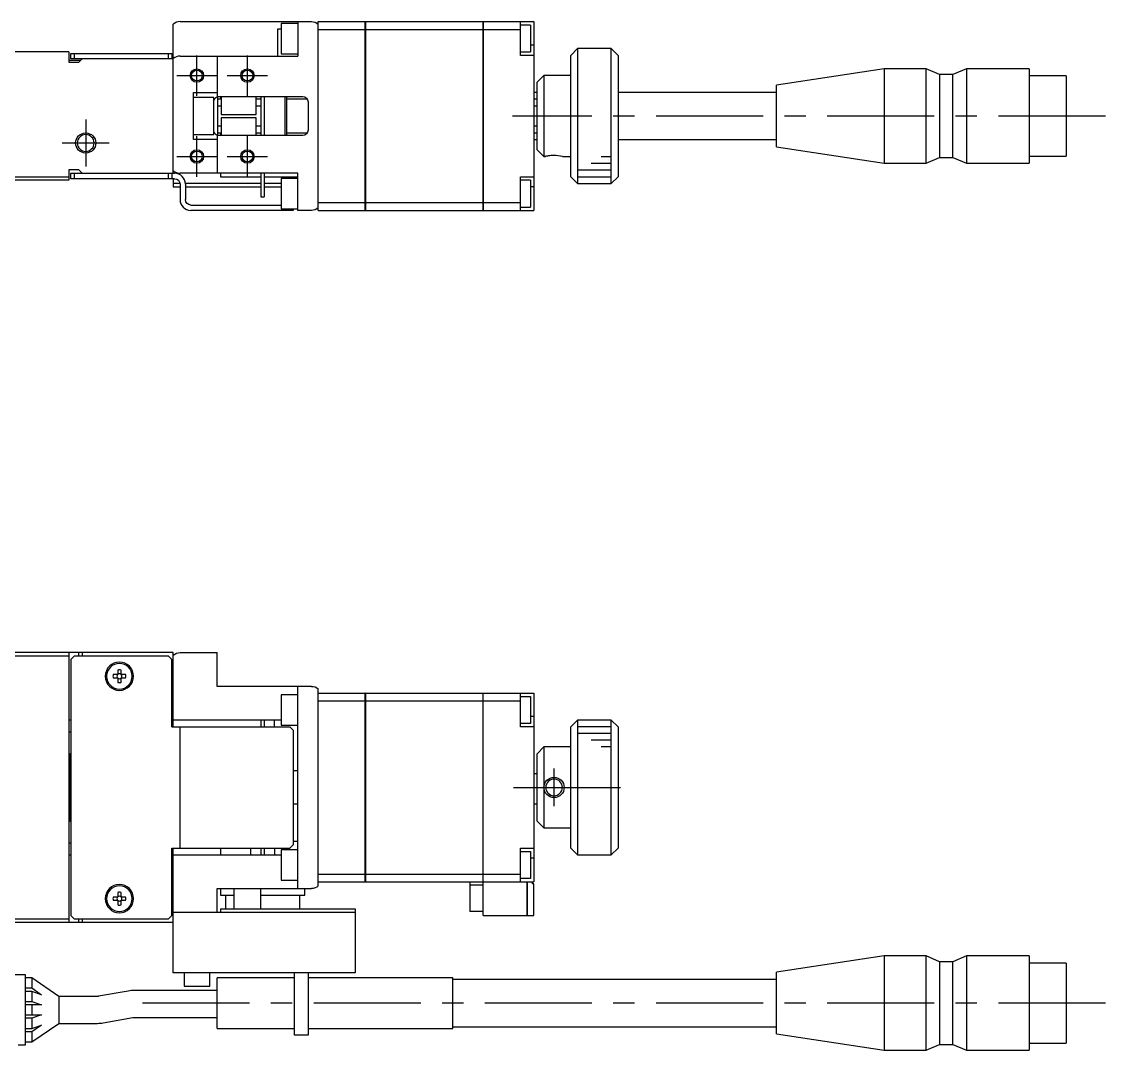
# Model space of a CAD drawing. Extents: x -1 to 668, y -8 to 398.
# Drawn here: x 165.6 to 326.4, y 245.5 to 398.1 of the extents above; entities that cross this region are included whole.
import ezdxf

# ---------------------------------------------------------------- set-up
doc = ezdxf.new("R2010")
doc.units = 0
doc.header["$LTSCALE"] = 0.5
doc.linetypes.add('CENTER', pattern=[50.8, 31.75, -6.35, 6.35, -6.35])
for name, color, linetype in [('MSM_CENTER', 1, 'CENTER'), ('MSM_CONTINUOUS', 7, 'CONTINUOUS'), ('MSM_NARROW', 5, 'CONTINUOUS')]:
    doc.layers.add(name, color=color, linetype=linetype)

msp = doc.modelspace()

# ---------------------------------------------------------------- linework, layer by layer
at = {"layer": 'MSM_CENTER'}
for p, q in [((191.56, 387.12), (191.56, 393.12)), ((199.06, 387.12), (199.06, 393.12)), ((188.56, 390.12), (194.56, 390.12)), ((196.06, 390.12), (202.06, 390.12)), ((175.06, 383.62), (175.06, 376.62)), ((326.37, 384.12), (238.37, 384.12)), ((191.56, 375.12), (191.56, 381.12)), ((199.06, 375.12), (199.06, 381.12)), ((171.56, 380.12), (178.56, 380.12)), ((188.56, 378.12), (194.56, 378.12)), ((196.06, 378.12), (202.06, 378.12)), ((244.56, 281.71), (244.56, 287.31)), ((238.56, 284.51), (256.56, 284.51)), ((326.37, 252.51), (181.37, 252.51))]:
    msp.add_line(p, q, dxfattribs=at)
at = {"layer": 'MSM_CONTINUOUS'}
for p, q in [((188.06, 392.64), (188.06, 397.74)), ((189.06, 398.12), (208.56, 398.12)), ((206.56, 397.87), (204.06, 397.87)), ((204.06, 397.87), (204.06, 393.37)), ((206.56, 398.12), (206.56, 393.02)), ((209.56, 398.12), (216.55, 398.12)), ((209.56, 370.12), (209.56, 398.12)), ((216.55, 370.12), (216.55, 398.12)), ((216.56, 398.11), (216.55, 398.11)), ((216.56, 398.12), (234.05, 398.12)), ((216.56, 398.12), (216.56, 370.12)), ((234.05, 370.12), (234.05, 398.12)), ((234.06, 398.11), (234.05, 398.11)), ((234.06, 398.12), (241.56, 398.12)), ((234.06, 398.12), (234.06, 370.12)), ((239.56, 393.12), (239.56, 398.12)), ((241.06, 397.62), (239.56, 397.62)), ((241.06, 397.62), (241.06, 393.62)), ((241.56, 398.12), (241.56, 370.12)), ((203.56, 397.06), (204.06, 397.06)), ((203.56, 393.02), (203.56, 397.06)), ((209.56, 396.96), (216.55, 396.96)), ((216.56, 396.96), (216.55, 396.96)), ((216.56, 396.96), (234.05, 396.96)), ((234.06, 396.96), (234.05, 396.96)), ((234.06, 396.96), (239.56, 396.96)), ((241.56, 394.62), (241.06, 394.62)), ((248.06, 394.12), (247.06, 393.12)), ((253.06, 394.12), (248.06, 394.12)), ((248.06, 394.12), (248.06, 374.12)), ((254.06, 393.12), (253.06, 394.12)), ((253.06, 374.12), (253.06, 394.12)), ((172.56, 393.62), (150.56, 393.62)), ((172.56, 393.62), (172.56, 392.12)), ((174.31, 392.37), (172.56, 392.37)), ((172.86, 392.62), (172.86, 393.42)), ((172.86, 393.42), (187.86, 393.42)), ((188.06, 392.62), (172.86, 392.62)), ((173.36, 393.42), (173.36, 392.62)), ((174.56, 392.62), (174.06, 392.12)), ((187.36, 392.62), (187.36, 393.42)), ((187.86, 393.42), (187.86, 392.62)), ((188.06, 375.62), (188.06, 392.62)), ((189.06, 393.02), (206.56, 393.02)), ((194.56, 393.02), (194.56, 386.99)), ((204.06, 393.37), (206.56, 393.37)), ((239.56, 393.62), (241.06, 393.62)), ((241.56, 393.12), (239.56, 393.12)), ((247.06, 375.12), (247.06, 393.12)), ((254.06, 393.12), (254.06, 375.12)), ((172.56, 392.12), (174.06, 392.12)), ((293.56, 391.12), (277.56, 388.69)), ((299.76, 391.12), (293.56, 391.12)), ((293.56, 391.12), (293.56, 377.12)), ((301.76, 390.27), (299.76, 391.12)), ((299.76, 377.12), (299.76, 391.12)), ((305.76, 391.12), (303.76, 390.27)), ((315.06, 391.12), (305.76, 391.12)), ((305.76, 391.12), (305.76, 377.12)), ((315.06, 391.12), (315.06, 377.12)), ((242.06, 389.12), (243.06, 390.12)), ((247.06, 390.12), (243.06, 390.12)), ((243.06, 390.12), (243.06, 378.12)), ((303.76, 390.27), (301.76, 390.27)), ((301.76, 390.27), (301.76, 377.97)), ((303.76, 377.97), (303.76, 390.27)), ((320.56, 390.07), (315.06, 390.07)), ((320.56, 390.07), (320.56, 378.17)), ((191.06, 387.62), (194.56, 387.62)), ((191.06, 380.62), (191.06, 387.62)), ((242.06, 387.62), (241.56, 387.62)), ((242.06, 379.12), (242.06, 389.12)), ((277.56, 387.62), (254.06, 387.62)), ((277.56, 379.55), (277.56, 388.69)), ((194.06, 386.87), (191.06, 386.87)), ((194.06, 381.37), (194.06, 386.87)), ((194.56, 386.99), (194.65, 386.99)), ((194.57, 386.96), (194.65, 386.99)), ((194.66, 381.24), (194.66, 386.99)), ((195.16, 386.62), (194.66, 386.62)), ((194.86, 387.02), (207.26, 387.02)), ((195.06, 387.02), (195.06, 386.62)), ((195.16, 387.02), (195.16, 384.37)), ((200.36, 384.37), (200.36, 387.02)), ((201.06, 386.62), (200.36, 386.62)), ((201.06, 387.02), (201.06, 381.22)), ((201.56, 387.02), (201.56, 381.22)), ((204.66, 381.22), (204.66, 387.02)), ((204.86, 387.02), (204.86, 381.22)), ((207.95, 386.62), (204.86, 386.62)), ((208.06, 386.22), (208.06, 382.02)), ((242.06, 386.62), (241.56, 386.62)), ((194.66, 385.62), (195.16, 385.62)), ((195.16, 384.37), (200.36, 384.37)), ((200.36, 385.62), (201.06, 385.62)), ((241.56, 385.62), (242.06, 385.62)), ((195.16, 383.87), (195.16, 381.22)), ((200.36, 383.87), (195.16, 383.87)), ((200.36, 381.22), (200.36, 383.87)), ((191.06, 381.37), (194.06, 381.37)), ((194.56, 381.25), (194.56, 375.62)), ((194.56, 381.25), (194.65, 381.25)), ((194.65, 381.25), (194.57, 381.27)), ((195.16, 382.62), (194.66, 382.62)), ((194.66, 381.62), (195.16, 381.62)), ((207.26, 381.22), (194.86, 381.22)), ((195.06, 381.62), (195.06, 381.22)), ((201.06, 382.62), (200.36, 382.62)), ((200.36, 381.62), (201.06, 381.62)), ((204.86, 381.62), (207.95, 381.62)), ((242.06, 382.62), (241.56, 382.62)), ((241.56, 381.62), (242.06, 381.62)), ((194.56, 380.62), (191.06, 380.62)), ((241.56, 380.62), (242.06, 380.62)), ((254.06, 380.62), (277.56, 380.62)), ((277.56, 379.55), (293.56, 377.12)), ((243.06, 378.12), (242.06, 379.12)), ((243.06, 378.12), (243.31, 378.12)), ((243.31, 378.12), (243.31, 378.12)), ((245.81, 378.12), (247.06, 378.12)), ((299.76, 377.12), (301.76, 377.97)), ((301.76, 377.97), (303.76, 377.97)), ((303.76, 377.97), (305.76, 377.12)), ((315.06, 378.17), (320.56, 378.17)), ((293.56, 377.12), (299.76, 377.12)), ((305.76, 377.12), (315.06, 377.12)), ((159.67, 375.12), (172.56, 375.12)), ((174.06, 376.12), (172.56, 376.12)), ((172.56, 376.12), (172.56, 374.62)), ((172.86, 375.62), (188.26, 375.62)), ((172.86, 374.82), (172.86, 375.62)), ((188.26, 374.82), (172.86, 374.82)), ((173.36, 375.62), (173.36, 374.82)), ((174.06, 376.12), (174.56, 375.62)), ((187.36, 374.82), (187.36, 375.62)), ((187.86, 375.62), (187.86, 374.82)), ((188.06, 374.82), (188.06, 373.62)), ((206.56, 375.62), (189.06, 375.62)), ((195.06, 375.62), (195.06, 375.12)), ((195.06, 375.12), (201.06, 375.12)), ((201.06, 375.62), (201.06, 372.12)), ((201.56, 375.62), (201.56, 372.12)), ((201.56, 375.12), (206.56, 375.12)), ((206.56, 374.87), (204.06, 374.87)), ((204.06, 374.87), (204.06, 370.37)), ((206.56, 370.12), (206.56, 375.62)), ((239.56, 370.12), (239.56, 375.12)), ((239.56, 375.12), (241.56, 375.12)), ((247.06, 375.12), (248.06, 374.12)), ((253.06, 374.12), (254.06, 375.12)), ((172.56, 374.62), (159.56, 374.62)), ((189.05, 374.12), (188.06, 374.12)), ((188.06, 373.62), (189.06, 373.62)), ((189.06, 374.02), (189.06, 371.72)), ((201.06, 374.12), (189.86, 374.12)), ((189.86, 374.02), (189.86, 371.72)), ((189.86, 373.62), (201.06, 373.62)), ((204.06, 374.12), (201.56, 374.12)), ((201.56, 373.62), (204.06, 373.62)), ((241.06, 374.62), (239.56, 374.62)), ((241.06, 374.62), (241.06, 370.62)), ((241.56, 373.62), (241.06, 373.62)), ((248.06, 374.12), (253.06, 374.12)), ((201.06, 372.12), (201.56, 372.12)), ((190.66, 370.92), (204.06, 370.92)), ((205.86, 370.12), (190.66, 370.12)), ((204.06, 370.37), (206.56, 370.37)), ((205.36, 370.12), (205.36, 370.37)), ((205.86, 370.37), (205.86, 370.12)), ((208.56, 370.12), (206.56, 370.12)), ((209.56, 371.27), (216.55, 371.27)), ((209.56, 370.12), (216.55, 370.12)), ((216.56, 371.28), (216.55, 371.28)), ((216.56, 370.13), (216.55, 370.13)), ((216.56, 371.27), (234.05, 371.27)), ((216.56, 370.12), (234.05, 370.12)), ((234.06, 371.28), (234.05, 371.28)), ((234.06, 370.13), (234.05, 370.13)), ((234.06, 371.27), (239.56, 371.27)), ((234.06, 370.12), (241.56, 370.12)), ((239.56, 370.62), (241.06, 370.62)), ((188.06, 304.51), (150.56, 304.51)), ((172.56, 304.01), (160.17, 304.01)), ((172.56, 304.51), (172.56, 264.51)), ((173.36, 304.01), (172.86, 303.51)), ((187.36, 304.01), (173.36, 304.01)), ((174.06, 304.01), (174.06, 304.51)), ((174.56, 304.51), (174.56, 304.01)), ((187.86, 303.51), (187.36, 304.01)), ((188.06, 293.51), (188.06, 304.51)), ((189.06, 304.51), (194.56, 304.51)), ((194.56, 299.51), (194.56, 304.51)), ((172.86, 303.51), (172.86, 265.51)), ((187.86, 293.51), (187.86, 303.51)), ((179.82, 301.25), (179.14, 301.25)), ((179.14, 300.77), (179.82, 300.77)), ((179.82, 301.93), (179.82, 301.25)), ((179.82, 300.77), (179.82, 300.09)), ((180.3, 301.25), (180.3, 301.93)), ((180.98, 301.25), (180.3, 301.25)), ((180.3, 300.77), (180.98, 300.77)), ((180.3, 300.09), (180.3, 300.77)), ((208.56, 299.51), (194.56, 299.51)), ((206.56, 269.51), (206.56, 299.51)), ((209.56, 269.89), (209.56, 299.13)), ((206.56, 298.26), (204.06, 298.26)), ((204.06, 298.26), (204.06, 293.76)), ((209.56, 298.51), (216.55, 298.51)), ((216.55, 270.51), (216.55, 298.51)), ((216.56, 298.5), (216.55, 298.5)), ((216.56, 298.51), (234.05, 298.51)), ((216.56, 298.51), (216.56, 270.51)), ((234.05, 266.51), (234.05, 298.51)), ((234.06, 298.5), (234.05, 298.5)), ((234.06, 265.51), (234.06, 298.51)), ((234.06, 298.51), (241.56, 298.51)), ((239.56, 293.51), (239.56, 298.51)), ((239.56, 298.01), (241.06, 298.01)), ((241.06, 298.01), (241.06, 294.01)), ((241.56, 298.51), (241.56, 270.51)), ((209.56, 297.35), (216.55, 297.35)), ((216.56, 297.35), (216.55, 297.35)), ((216.56, 297.35), (234.05, 297.35)), ((234.06, 297.35), (234.05, 297.35)), ((234.06, 297.35), (239.56, 297.35)), ((172.86, 294.51), (172.56, 294.51)), ((204.06, 294.51), (187.86, 294.51)), ((201.06, 294.51), (201.06, 293.51)), ((201.56, 294.51), (201.56, 293.51)), ((203.06, 293.51), (203.06, 294.51)), ((241.56, 295.01), (241.06, 295.01)), ((248.06, 294.51), (247.06, 293.51)), ((253.06, 294.51), (248.06, 294.51)), ((248.06, 294.51), (248.06, 274.51)), ((254.06, 293.51), (253.06, 294.51)), ((253.06, 274.51), (253.06, 294.51)), ((172.56, 292.76), (172.86, 292.76)), ((187.86, 293.51), (205.36, 293.51)), ((189.06, 275.51), (189.06, 293.51)), ((204.06, 293.76), (206.56, 293.76)), ((205.86, 293.01), (205.36, 293.51)), ((205.86, 293.01), (205.86, 276.01)), ((241.06, 294.01), (239.56, 294.01)), ((241.56, 293.51), (239.56, 293.51)), ((247.06, 275.51), (247.06, 293.51)), ((254.06, 293.51), (254.06, 275.51)), ((172.76, 289.51), (172.56, 289.31)), ((172.86, 289.51), (172.76, 289.51)), ((172.76, 289.51), (172.76, 279.51)), ((242.06, 289.51), (243.06, 290.51)), ((242.06, 279.51), (242.06, 289.51)), ((243.06, 290.51), (243.06, 278.51)), ((247.06, 290.51), (243.06, 290.51)), ((205.86, 287.01), (206.56, 287.01)), ((242.06, 286.51), (241.56, 286.51)), ((206.56, 282.01), (205.86, 282.01)), ((242.06, 282.01), (241.56, 282.01)), ((172.56, 279.71), (172.76, 279.51)), ((172.76, 279.51), (172.86, 279.51)), ((243.06, 278.51), (242.06, 279.51)), ((243.06, 278.51), (247.06, 278.51)), ((172.86, 276.26), (172.56, 276.26)), ((187.86, 265.51), (187.86, 275.51)), ((187.86, 275.51), (205.36, 275.51)), ((188.06, 257.01), (188.06, 275.51)), ((195.06, 275.51), (195.06, 274.51)), ((199.56, 274.51), (199.56, 275.51)), ((201.06, 275.51), (201.06, 274.51)), ((201.56, 275.51), (201.56, 274.51)), ((203.06, 275.51), (203.06, 274.51)), ((206.56, 275.26), (204.06, 275.26)), ((204.06, 275.26), (204.06, 270.76)), ((205.36, 275.51), (205.86, 276.01)), ((206.56, 276.51), (205.86, 276.51)), ((239.56, 270.51), (239.56, 275.51)), ((239.56, 275.51), (241.56, 275.51)), ((239.56, 275.01), (241.06, 275.01)), ((241.06, 275.01), (241.06, 271.01)), ((247.06, 275.51), (248.06, 274.51)), ((253.06, 274.51), (254.06, 275.51)), ((172.56, 274.51), (172.86, 274.51)), ((187.86, 274.51), (204.06, 274.51)), ((241.56, 274.01), (241.06, 274.01)), ((248.06, 274.51), (253.06, 274.51)), ((204.06, 270.76), (206.56, 270.76)), ((209.56, 271.66), (216.55, 271.66)), ((209.56, 270.51), (216.55, 270.51)), ((216.56, 271.67), (216.55, 271.67)), ((216.56, 270.52), (216.55, 270.52)), ((216.56, 271.66), (234.05, 271.66)), ((216.56, 270.51), (234.05, 270.51)), ((232.06, 270.51), (232.06, 266.11)), ((234.06, 271.67), (234.05, 271.67)), ((234.06, 270.52), (234.05, 270.52)), ((234.05, 270.21), (234.06, 270.21)), ((234.06, 271.66), (239.56, 271.66)), ((234.06, 270.51), (241.56, 270.51)), ((241.06, 271.01), (239.56, 271.01)), ((240.55, 265.51), (240.55, 270.51)), ((240.56, 270.51), (240.56, 265.51)), ((241.36, 270.21), (241.36, 270.51)), ((241.56, 270.21), (241.36, 270.21)), ((241.56, 265.51), (241.56, 270.21)), ((179.82, 268.93), (179.82, 268.25)), ((180.3, 268.25), (180.3, 268.93)), ((194.56, 266.01), (194.56, 269.51)), ((194.56, 269.51), (208.56, 269.51)), ((195.06, 269.51), (195.06, 268.51)), ((197.06, 269.51), (197.06, 266.51)), ((201.06, 266.51), (201.06, 269.51)), ((207.56, 268.51), (207.56, 269.51)), ((234.05, 270.01), (232.06, 270.01)), ((234.05, 269.11), (234.06, 269.11)), ((179.82, 268.25), (179.14, 268.25)), ((179.14, 267.77), (179.82, 267.77)), ((179.82, 267.77), (179.82, 267.09)), ((180.98, 268.25), (180.3, 268.25)), ((180.3, 267.09), (180.3, 267.77)), ((180.3, 267.77), (180.98, 267.77)), ((195.06, 268.51), (197.06, 268.51)), ((195.81, 268.51), (195.81, 266.51)), ((201.06, 268.51), (207.56, 268.51)), ((206.81, 268.51), (206.81, 266.51)), ((172.86, 265.51), (173.36, 265.01)), ((187.36, 265.01), (187.86, 265.51)), ((188.06, 266.01), (215.06, 266.01)), ((195.06, 266.51), (215.06, 266.51)), ((195.06, 266.51), (195.06, 266.01)), ((215.06, 266.51), (215.06, 257.01)), ((234.06, 266.11), (232.06, 266.11)), ((234.06, 266.51), (234.05, 266.51)), ((234.06, 265.51), (240.55, 265.51)), ((240.56, 265.52), (240.55, 265.52)), ((240.56, 265.51), (241.56, 265.51)), ((150.56, 264.51), (188.06, 264.51)), ((160.17, 265.01), (172.56, 265.01)), ((173.36, 265.01), (187.36, 265.01)), ((174.06, 264.51), (174.06, 265.01)), ((174.56, 265.01), (174.56, 264.51)), ((293.56, 259.51), (277.56, 257.08)), ((299.76, 259.51), (293.56, 259.51)), ((293.56, 259.51), (293.56, 245.51)), ((301.76, 258.66), (299.76, 259.51)), ((299.76, 245.51), (299.76, 259.51)), ((305.76, 259.51), (303.76, 258.66)), ((315.06, 259.51), (305.76, 259.51)), ((305.76, 259.51), (305.76, 245.51)), ((315.06, 259.51), (315.06, 245.51)), ((303.76, 258.66), (301.76, 258.66)), ((301.76, 258.66), (301.76, 246.36)), ((303.76, 246.36), (303.76, 258.66)), ((320.56, 258.46), (315.06, 258.46)), ((320.56, 258.46), (320.56, 246.56)), ((164.06, 256.76), (166.06, 256.76)), ((166.06, 256.76), (166.06, 246.26)), ((167.06, 256.26), (166.06, 256.26)), ((171.06, 253.51), (167.06, 256.26)), ((167.06, 256.26), (167.06, 254.76)), ((215.06, 257.01), (188.06, 257.01)), ((189.66, 257.01), (189.66, 255.01)), ((193.46, 255.01), (193.46, 257.01)), ((206.06, 256.26), (194.56, 256.26)), ((194.56, 248.76), (194.56, 256.26)), ((206.06, 247.76), (206.06, 257.01)), ((208.06, 257.01), (208.06, 247.76)), ((229.56, 256.26), (208.06, 256.26)), ((229.56, 248.76), (229.56, 256.26)), ((277.56, 256.01), (229.56, 256.01)), ((277.56, 247.94), (277.56, 257.08)), ((166.06, 254.76), (167.06, 254.76)), ((167.06, 254.26), (166.06, 254.26)), ((167.06, 254.76), (168.51, 253.76)), ((168.51, 253.76), (167.06, 254.26)), ((167.06, 254.26), (167.06, 252.76)), ((181.38, 254.3), (176.97, 253.52)), ((194.56, 254.38), (182.25, 254.38)), ((189.66, 255.01), (193.46, 255.01)), ((166.06, 252.76), (167.06, 252.76)), ((167.06, 252.76), (168.51, 252.26)), ((176.8, 253.51), (171.06, 253.51)), ((171.06, 253.51), (171.06, 249.51)), ((168.51, 252.26), (166.06, 252.26)), ((167.06, 252.26), (167.06, 250.76)), ((166.06, 250.76), (168.51, 250.76)), ((167.06, 250.26), (166.06, 250.26)), ((168.51, 250.76), (167.06, 250.26)), ((167.06, 250.26), (167.06, 248.76)), ((167.06, 246.76), (171.06, 249.51)), ((167.06, 248.76), (168.51, 249.26)), ((168.51, 249.26), (167.06, 248.26)), ((171.06, 249.51), (176.8, 249.51)), ((177.67, 249.58), (182.07, 250.36)), ((182.25, 250.38), (194.56, 250.38)), ((166.06, 248.76), (167.06, 248.76)), ((167.06, 248.26), (166.06, 248.26)), ((167.06, 248.26), (167.06, 246.76)), ((194.56, 248.76), (206.06, 248.76)), ((208.06, 247.76), (206.06, 247.76)), ((208.06, 248.76), (229.56, 248.76)), ((229.56, 249.01), (277.56, 249.01)), ((277.56, 247.94), (293.56, 245.51)), ((166.06, 246.26), (165.06, 246.26)), ((166.06, 246.76), (167.06, 246.76)), ((299.76, 245.51), (301.76, 246.36)), ((301.76, 246.36), (303.76, 246.36)), ((303.76, 246.36), (305.76, 245.51)), ((315.06, 246.56), (320.56, 246.56)), ((293.56, 245.51), (299.76, 245.51)), ((305.76, 245.51), (315.06, 245.51))]:
    msp.add_line(p, q, dxfattribs=at)
at = {"layer": 'MSM_CONTINUOUS', "extrusion": (0, 0, -1)}
for p, q in [((194.06, 386.27), (194.07, 386.32)), ((194.06, 386.22), (194.06, 386.27)), ((194.07, 386.32), (194.08, 386.38)), ((194.08, 386.38), (194.09, 386.43)), ((194.09, 386.43), (194.1, 386.48)), ((194.1, 386.48), (194.12, 386.52)), ((194.12, 386.52), (194.14, 386.57)), ((194.14, 386.57), (194.17, 386.62)), ((194.17, 386.62), (194.2, 386.67)), ((194.2, 386.67), (194.22, 386.7)), ((194.22, 386.7), (194.25, 386.73)), ((194.25, 386.73), (194.28, 386.76)), ((194.28, 386.76), (194.31, 386.79)), ((194.31, 386.79), (194.33, 386.82)), ((194.33, 386.82), (194.36, 386.85)), ((194.36, 386.85), (194.4, 386.87)), ((194.4, 386.87), (194.43, 386.89)), ((194.43, 386.89), (194.46, 386.91)), ((194.46, 386.91), (194.5, 386.93)), ((194.5, 386.93), (194.53, 386.95)), ((194.53, 386.95), (194.56, 386.96)), ((194.56, 386.96), (194.57, 386.96)), ((194.06, 381.98), (194.06, 382.02)), ((194.06, 381.93), (194.06, 381.98)), ((194.07, 381.89), (194.06, 381.93)), ((194.08, 381.85), (194.07, 381.89)), ((194.09, 381.8), (194.08, 381.85)), ((194.11, 381.75), (194.09, 381.8)), ((194.13, 381.7), (194.11, 381.75)), ((194.15, 381.65), (194.13, 381.7)), ((194.17, 381.61), (194.15, 381.65)), ((194.2, 381.56), (194.17, 381.61)), ((194.23, 381.52), (194.2, 381.56)), ((194.27, 381.48), (194.23, 381.52)), ((194.3, 381.44), (194.27, 381.48)), ((194.33, 381.42), (194.3, 381.44)), ((194.36, 381.39), (194.33, 381.42)), ((194.39, 381.37), (194.36, 381.39)), ((194.42, 381.35), (194.39, 381.37)), ((194.45, 381.33), (194.42, 381.35)), ((194.48, 381.32), (194.45, 381.33)), ((194.5, 381.3), (194.48, 381.32)), ((194.53, 381.29), (194.5, 381.3)), ((194.55, 381.28), (194.53, 381.29)), ((194.57, 381.27), (194.55, 381.28))]:
    msp.add_line(p, q, dxfattribs=at)
at = {"layer": 'MSM_CONTINUOUS'}
for centre in [(191.56, 390.12), (199.06, 390.12), (191.56, 378.12), (199.06, 378.12)]:
    msp.add_circle(centre, 0.8, dxfattribs=at)
at = {"layer": 'MSM_CONTINUOUS', "extrusion": (0, 0, -1)}
for centre, radius in [((-175.06, 380.12), 1.25), ((-180.06, 301.01), 2.1), ((-180.06, 301.01), 1.9), ((-244.56, 284.51), 1.23), ((-180.06, 268.01), 2.1), ((-180.06, 268.01), 1.9)]:
    msp.add_circle(centre, radius, dxfattribs=at)
at = {"layer": 'MSM_CONTINUOUS'}
for centre, radius, start, end in [((189.06, 396.62), 1.5, 90, 131.8103), ((189.06, 391.52), 1.5, 90, 131.8103), ((244.56, 372.25), 6, 77.9764, 102.0236), ((189.06, 377.12), 1.5, 228.1897, 270), ((188.26, 374.02), 1.6, 0, 90), ((190.66, 371.72), 1.6, 180, 270), ((180.06, 301.01), 0.95, 165.3667, 194.6333), ((180.06, 301.01), 0.365, 138.8496, 221.1504), ((180.06, 301.01), 0.95, 75.3667, 104.6333), ((180.06, 301.01), 0.365, 48.8496, 131.1504), ((180.06, 301.01), 0.365, 228.8496, 311.1504), ((180.06, 301.01), 0.365, 318.8496, 41.1504), ((180.06, 301.01), 0.95, 345.3667, 14.6333), ((180.06, 301.01), 0.95, 255.3667, 284.6333), ((180.06, 268.01), 0.95, 75.3667, 104.6333), ((180.06, 268.01), 0.95, 165.3667, 194.6333), ((180.06, 268.01), 0.365, 138.8496, 221.1504), ((180.06, 268.01), 0.365, 48.8496, 131.1504), ((180.06, 268.01), 0.365, 228.8496, 311.1504), ((180.06, 268.01), 0.95, 255.3667, 284.6333), ((180.06, 268.01), 0.365, 318.8496, 41.1504), ((180.06, 268.01), 0.95, 345.3667, 14.6333), ((182.25, 249.38), 5, 90, 100), ((176.8, 254.51), 5, 270, 280)]:
    msp.add_arc(centre, radius, start, end, dxfattribs=at)
at = {"layer": 'MSM_CONTINUOUS', "extrusion": (0, 0, -1)}
for centre, radius, start, end in [((-208.56, 396.62), 1.5, 90, 131.8103), ((-194.86, 386.22), 0.8, 74.8734, 90), ((-207.26, 386.22), 0.8, 90, 180), ((-194.86, 382.02), 0.8, 270, 285.1266), ((-207.26, 382.02), 0.8, 180, 270), ((-188.26, 374.02), 0.8, 90, 180), ((-190.66, 371.72), 0.8, 270, 0), ((-208.56, 371.62), 1.5, 228.1897, 270), ((-189.06, 303.01), 1.5, 48.1897, 90), ((-208.56, 298.01), 1.5, 90, 131.8103), ((-208.56, 271.01), 1.5, 228.1897, 270), ((-176.8, 254.51), 1, 260, 270), ((-182.25, 249.38), 1, 80, 90)]:
    msp.add_arc(centre, radius, start, end, dxfattribs=at)
at = {"layer": 'MSM_NARROW'}
for p, q in [((245.82, 378.17), (246.06, 378.12)), ((251.56, 378.12), (253.06, 378.12)), ((250.06, 377.12), (253.06, 377.12)), ((248.06, 376.12), (253.06, 376.12)), ((248.06, 375.12), (253.06, 375.12)), ((253.06, 293.51), (248.06, 293.51)), ((253.06, 292.51), (248.06, 292.51)), ((253.06, 291.51), (250.06, 291.51)), ((253.06, 290.51), (251.56, 290.51))]:
    msp.add_line(p, q, dxfattribs=at)
for centre, radius in [((191.56, 390.12), 1), ((199.06, 390.12), 1), ((175.06, 380.12), 1.5), ((191.56, 378.12), 1), ((199.06, 378.12), 1), ((244.56, 284.51), 1.5)]:
    msp.add_circle(centre, radius, dxfattribs=at)
at = {"layer": 'MSM_NARROW', "extrusion": (0, 0, -1)}
msp.add_arc((-244.56, 372.33), 5.98, 75.4984, 102.2144, dxfattribs=at)

doc.saveas('drawing.dxf')
